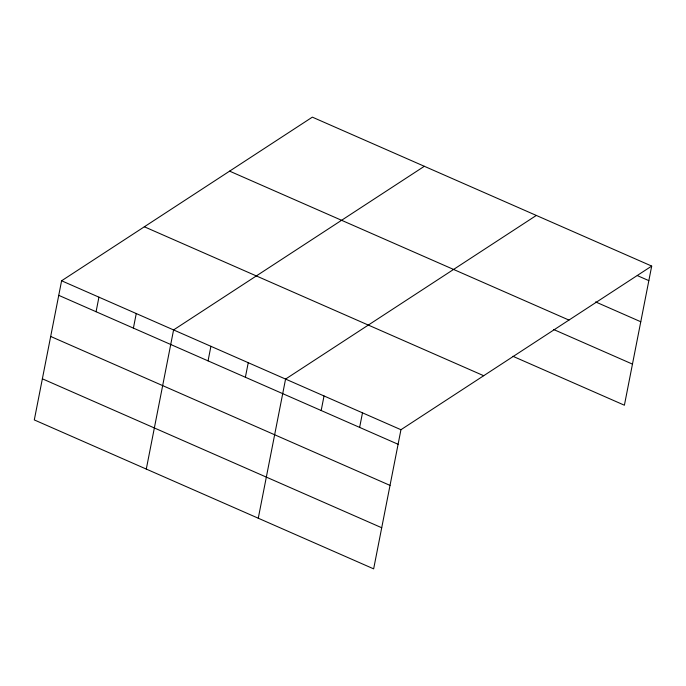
<?xml version="1.0" encoding="UTF-8"?>
<svg xmlns="http://www.w3.org/2000/svg" width="686" height="686" viewBox="0 0 686 686"><rect width="100%" height="100%" fill="white"/><g stroke="black" fill="none" stroke-linecap="round" stroke-linejoin="round"><path stroke-width="1.03" d="M61.603 280.78L34.3 419.926L373.647 568.857L400.95 429.719L651.7 266.074L312.353 117.143L61.603 280.78L400.95 429.719M96.074 311.727L98.93 297.158M133.401 328.114L136.257 313.545M146.29 469.07L173.584 329.932L424.334 166.286M208.055 360.879L210.911 346.31M245.382 377.257L248.246 362.697M258.27 518.222L285.573 379.075L536.323 215.438M321.177 410.52L324.032 395.959M359.635 427.404L362.491 412.835M651.7 266.074L624.397 405.22L512.871 356.274M637.303 275.575L648.845 280.643M595.585 301.917L640.775 321.751M229.604 171.14L568.951 320.079M553.628 329.503L632.466 364.112M144.343 226.774L483.699 375.714M58.739 295.34L398.094 444.279M50.678 336.457L390.025 485.396M42.369 378.809L381.716 527.748"/></g></svg>
